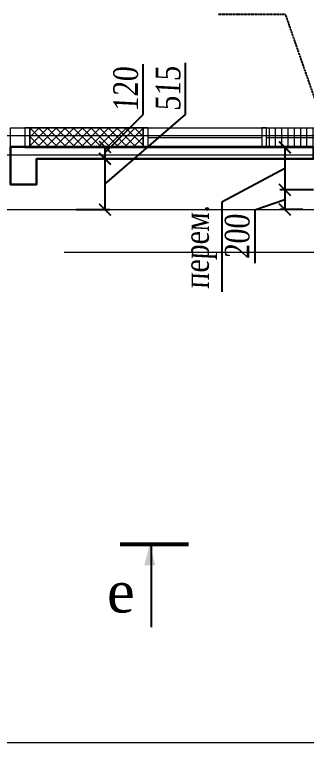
# Model space of a CAD drawing. Header units: inches. Extents: x -407541 to 6688123, y -998590 to 1205599.
# Drawn here: x 165775 to 168731, y 266437 to 273814 of the extents above; entities that cross this region are included whole.
import ezdxf

# ---------------------------------------------------------------- set-up
doc = ezdxf.new("R2010")
doc.units = ezdxf.units.IN
doc.header["$MEASUREMENT"] = 0
doc.linetypes.add('ACAD_ISO04W100', pattern=[30, 24, -3, 0, -3])
doc.linetypes.add('DASHED', pattern=[19.05, 12.7, -6.35])
for name, color, linetype, lineweight in [('ВИТРАЖ', 145, 'Continuous', 9), ('Деф_шов', 90, 'DASHED', 9), ('Оси', 254, 'ACAD_ISO04W100', 5), ('размер внутр', 142, 'Continuous', 5), ('Цоколь', 21, 'Continuous', 30)]:
    doc.layers.add(name, color=color, linetype=linetype, lineweight=lineweight)
doc.layers.add('РЕАЛЬНЫЙ ВИТРАЖ', color=120, linetype='Continuous', lineweight=5, plot=False)
doc.styles.get("Standard").update_dxf_attribs({"font": 'arial.ttf'})
doc.styles.add('STYLE2', font='times.ttf', dxfattribs={"width": 0.8, "oblique": 3})
doc.dimstyles.new('vnytren', dxfattribs={"dimtxt": 250, "dimasz": 120, "dimexe": 50, "dimexo": 0, "dimgap": 50, "dimtad": 1, "dimdec": 0, "dimzin": 0, "dimdsep": 46, "dimtxsty": 'STYLE2', "dimblk": 'ARCHTICK', "dimcen": 0, "dimadec": 0, "dimazin": 0, "dimtfac": 1, "dimtdec": 0, "dimtmove": 1, "dimatfit": 2, "dimldrblk": 'DOT', "dimfxl": 1, "dimtolj": 1, "dimtzin": 0, "dimarcsym": 0})

# ---------------------------------------------------------------- blocks, each defined once
blk = doc.blocks.new('_ARCHTICK')
at = {"color": 0, "linetype": 'ByBlock', "const_width": 0.15}
blk.add_lwpolyline([(-0.5, -0.5), (0.5, 0.5)], dxfattribs=at)
blk = doc.blocks.new('*D1846')
at = {"layer": 'размер внутр', "color": 0, "lineweight": -2, "transparency": 16777216}
for p, q in [((168802.2, 272467.2), (168463, 272467.2)), ((168513, 272467.2), (168513, 272037.2)), ((168513, 272252.2), (167872.8, 271912.1)), ((168802.2, 272037.2), (168463, 272037.2)), ((167872.8, 271912.1), (167872.8, 271002.1))]:
    blk.add_line(p, q, dxfattribs=at)
at = {"layer": 'размер внутр', "color": 0, "lineweight": -2, "transparency": 16777216, "xscale": 120, "yscale": 120, "zscale": 120}
for p, rotation in [((168513, 272467.2), 90), ((168513, 272037.2), 270)]:
    blk.add_blockref('_ARCHTICK', p, dxfattribs=dict(at, rotation=rotation))
at = {"layer": 'размер внутр', "color": 0, "transparency": 16777216, "insert": (167658.4, 271457.1), "char_height": 250, "attachment_point": 5, "rotation": 90, "style": 'STYLE2'}
blk.add_mtext('\\A1;{\\fTimes New Roman|b0|i0|c204|p18;перем.}', dxfattribs=at)
blk = doc.blocks.new('_Dot')
at = {"color": 0, "linetype": 'ByBlock', "lineweight": -2}
blk.add_line((-0.5, 0), (-1, 0), dxfattribs=at)
at = {"color": 0, "linetype": 'ByBlock', "const_width": 0.5}
blk.add_lwpolyline([(-0.25, 0, 1), (0.25, 0, 1)], format="xyb", close=True, dxfattribs=at)
blk = doc.blocks.new('*D1847')
at = {"layer": 'размер внутр', "color": 0, "lineweight": -2, "transparency": 16777216}
for p, q in [((168802.2, 272037.2), (168463, 272037.2)), ((168513, 272037.2), (168513, 271837.2)), ((168513, 271937.2), (168208.5, 271832.7)), ((168208.5, 271832.7), (168208.5, 271293.5)), ((168693.4, 271837.2), (168463, 271837.2))]:
    blk.add_line(p, q, dxfattribs=at)
at = {"layer": 'размер внутр', "color": 0, "lineweight": -2, "transparency": 16777216, "xscale": 120, "yscale": 120, "zscale": 120}
for p, rotation in [((168513, 272037.2), 90), ((168513, 271837.2), 270)]:
    blk.add_blockref('_ARCHTICK', p, dxfattribs=dict(at, rotation=rotation))
at = {"layer": 'размер внутр', "color": 0, "transparency": 16777216, "insert": (168031.3, 271563.1), "char_height": 250, "attachment_point": 5, "rotation": 90, "style": 'STYLE2'}
blk.add_mtext('\\A1;200', dxfattribs=at)
blk = doc.blocks.new('*D3596')
at = {"layer": 'размер внутр', "color": 0, "lineweight": -2, "transparency": 16777216}
for p, q in [((167078.9, 272801.4), (167078.9, 273312.3)), ((166690.5, 272412.3), (167078.9, 272801.4)), ((166399.8, 272472.4), (166740.5, 272472.4)), ((166690.5, 272472.4), (166690.5, 272352.2)), ((166399.8, 272352.2), (166740.5, 272352.2))]:
    blk.add_line(p, q, dxfattribs=at)
at = {"layer": 'размер внутр', "color": 0, "lineweight": -2, "transparency": 16777216, "xscale": 120, "yscale": 120, "zscale": 120}
for p, rotation in [((166690.5, 272472.4), 90), ((166690.5, 272352.2), 270)]:
    blk.add_blockref('_ARCHTICK', p, dxfattribs=dict(at, rotation=rotation))
at = {"layer": 'размер внутр', "color": 0, "transparency": 16777216, "insert": (166901.7, 273056.8), "char_height": 250, "attachment_point": 5, "rotation": 90, "style": 'STYLE2'}
blk.add_mtext('\\A1;120', dxfattribs=at)
blk = doc.blocks.new('*D3597')
at = {"layer": 'размер внутр', "color": 0, "lineweight": -2, "transparency": 16777216}
for p, q in [((167508, 272801.4), (167508, 273324)), ((166690, 272094.7), (167508, 272801.4)), ((166399.8, 272352.2), (166740, 272352.2)), ((166690, 272352.2), (166690, 271837.2)), ((166399.8, 271837.2), (166740, 271837.2))]:
    blk.add_line(p, q, dxfattribs=at)
at = {"layer": 'размер внутр', "color": 0, "lineweight": -2, "transparency": 16777216, "xscale": 120, "yscale": 120, "zscale": 120}
for p, rotation in [((166690, 272352.2), 90), ((166690, 271837.2), 270)]:
    blk.add_blockref('_ARCHTICK', p, dxfattribs=dict(at, rotation=rotation))
at = {"layer": 'размер внутр', "color": 0, "transparency": 16777216, "insert": (167330.8, 273062.7), "char_height": 250, "attachment_point": 5, "rotation": 90, "style": 'STYLE2'}
blk.add_mtext('\\A1;515', dxfattribs=at)

msp = doc.modelspace()

# ---------------------------------------------------------------- hatches: boundary and pattern name
h = msp.add_hatch(color=256)
h.set_gradient(color2=(0, 0, 0), one_color=1)
h.paths.add_polyline_path([(167088, 268230.6), (167144.7, 268230.6), (167144.7, 268444.5)])
h.paths.add_polyline_path([(167144.7, 268444.5), (167144.7, 268230.6), (167201.5, 268230.6)])
at = {"layer": 'ВИТРАЖ', "ltscale": 0.1}
h = msp.add_hatch(dxfattribs=at)
h.set_pattern_fill('ANSI37', color=256, scale=500, style=0)
h.set_pattern_definition([(135, (195055.425, 180783.49), (44.194174, 44.194174), []), (45, (195055.425, 180783.49), (44.194174, -44.194174), [])])
h.paths.add_polyline_path([(167078.2, 272667.2), (165928.2, 272667.2), (165928.2, 272467.2), (167078.2, 272467.2)])
h = msp.add_hatch(dxfattribs=at)
h.set_pattern_fill('ANSI31', color=256, scale=20, angle=45, style=0)
h.set_pattern_definition([(90, (-6228443.616, 1479614.875), (-63.5, 1e-14), [])])
h.paths.add_polyline_path([(168328.2, 272667.2), (169307.8, 272667.2), (169310.4, 272467.4), (168328.2, 272467.4)])

# ---------------------------------------------------------------- linework, layer by layer
at = {"lineweight": 53}
msp.add_line((167537.1, 268444.5), (166845.6, 268444.5), dxfattribs=at)
msp.add_line((167159.7, 268444.5), (167159.7, 267603.9))
at = {"layer": 'ВИТРАЖ', "ltscale": 0.1}
for p, q in [((165808.3, 272667.2), (169341.4, 272667.2)), ((167128.2, 272567.2), (168278.2, 272567.2)), ((168328.2, 272567.2), (169302.2, 272567.2)), ((165878.2, 272467.2), (166921.4, 272467.2)), ((167128.2, 272467.2), (169341.4, 272467.2))]:
    msp.add_line(p, q, dxfattribs=at)
for points in [[(165733.2, 272667.2), (165878.2, 272667.2), (165878.2, 272472.2), (165733.2, 272472.2)], [(168328.2, 272667.2), (169307.8, 272667.2), (169310.4, 272467.4), (168328.2, 272467.4)]]:
    msp.add_lwpolyline(points, close=True, dxfattribs=at)
at = {"layer": 'ВИТРАЖ'}
for points in [[(165928.2, 272667.2), (165878.2, 272667.2), (165878.2, 272467.2), (165928.2, 272467.2)], [(167078.2, 272667.2), (165928.2, 272667.2), (165928.2, 272467.2), (167078.2, 272467.2)], [(167128.2, 272667.2), (167078.2, 272667.2), (167078.2, 272467.2), (167128.2, 272467.2)], [(168328.2, 272667.2), (168278.2, 272667.2), (168278.2, 272467.2), (168328.2, 272467.2)]]:
    msp.add_lwpolyline(points, close=True, dxfattribs=at)
msp.add_lwpolyline([(168221.4, 272467.2), (168221.4, 272467.2)], dxfattribs=at)
at = {"layer": 'Оси', "ltscale": 0.3}
for p, q in [((3211.5, 271837.2), (190595, 271837.2)), ((166277.4, 271407.2), (192303.2, 271407.2)), ((1503.2, 266437.2), (192303.2, 266437.2))]:
    msp.add_line(p, q, dxfattribs=at)
at = {"layer": 'РЕАЛЬНЫЙ ВИТРАЖ'}
msp.add_lwpolyline([(162953.2, 272587.2), (169372.2, 272587.2), (169372.2, 272387.2), (162953.2, 272387.2)], close=True, dxfattribs=at)
at = {"layer": 'Цоколь'}
msp.add_lwpolyline([(165878.2, 272472.2), (165733.2, 272472.2), (165733.2, 272212.2), (165733.2, 272092.2), (165998.2, 272092.2), (165998.2, 272352.2), (168802.2, 272352.2), (168802.2, 272472.2), (165878.2, 272472.2)], dxfattribs=at)

# ---------------------------------------------------------------- texts
at = {"insert": (166710.7, 267747.8), "char_height": 420, "width": 31148.55, "attachment_point": 7}
msp.add_mtext('{\\fTimes New Roman|b0|i0|c204|p18;е}', dxfattribs=at)

# ---------------------------------------------------------------- dimensions: what is measured, and where the dimension line sits
at = {"layer": 'размер внутр'}
for base, p1, p2, picture, middle in [((166690, 271837.2), (166399.8, 272352.2), (166399.8, 271837.2), '*D3597', (167508, 272851.4)), ((166690.5, 272352.2), (166399.8, 272472.4), (166399.8, 272352.2), '*D3596', (167078.9, 272851.4)), ((168513, 271837.2), (168802.2, 272037.2), (168693.4, 271837.2), '*D1847', (168208.5, 271782.7))]:
    dim = msp.add_linear_dim(base=base, p1=p1, p2=p2, angle=90, dimstyle='vnytren', dxfattribs=at)
    dim.commit()
    dim.dimension.update_dxf_attribs({"geometry": picture, "text_midpoint": middle, "dimtype": 160})
dim = msp.add_linear_dim(base=(168513, 272037.2), p1=(168802.2, 272467.2), p2=(168802.2, 272037.2), angle=90, text='{\\fTimes New Roman|b0|i0|c204|p18;перем.}', dimstyle='vnytren', dxfattribs=at)
dim.commit()
dim.dimension.update_dxf_attribs({"geometry": '*D1846', "text_midpoint": (167872.8, 271862.1), "dimtype": 160})

# ---------------------------------------------------------------- leaders
at = {"layer": 'Деф_шов', "ltscale": 0.1}
msp.add_leader([(169003.4, 272423.6), (168520.8, 273813.7), (167836.3, 273813.7)], dimstyle='vnytren', override={"dimgap": 50, "dimtad": 0}, dxfattribs=at)

doc.saveas('drawing.dxf')
